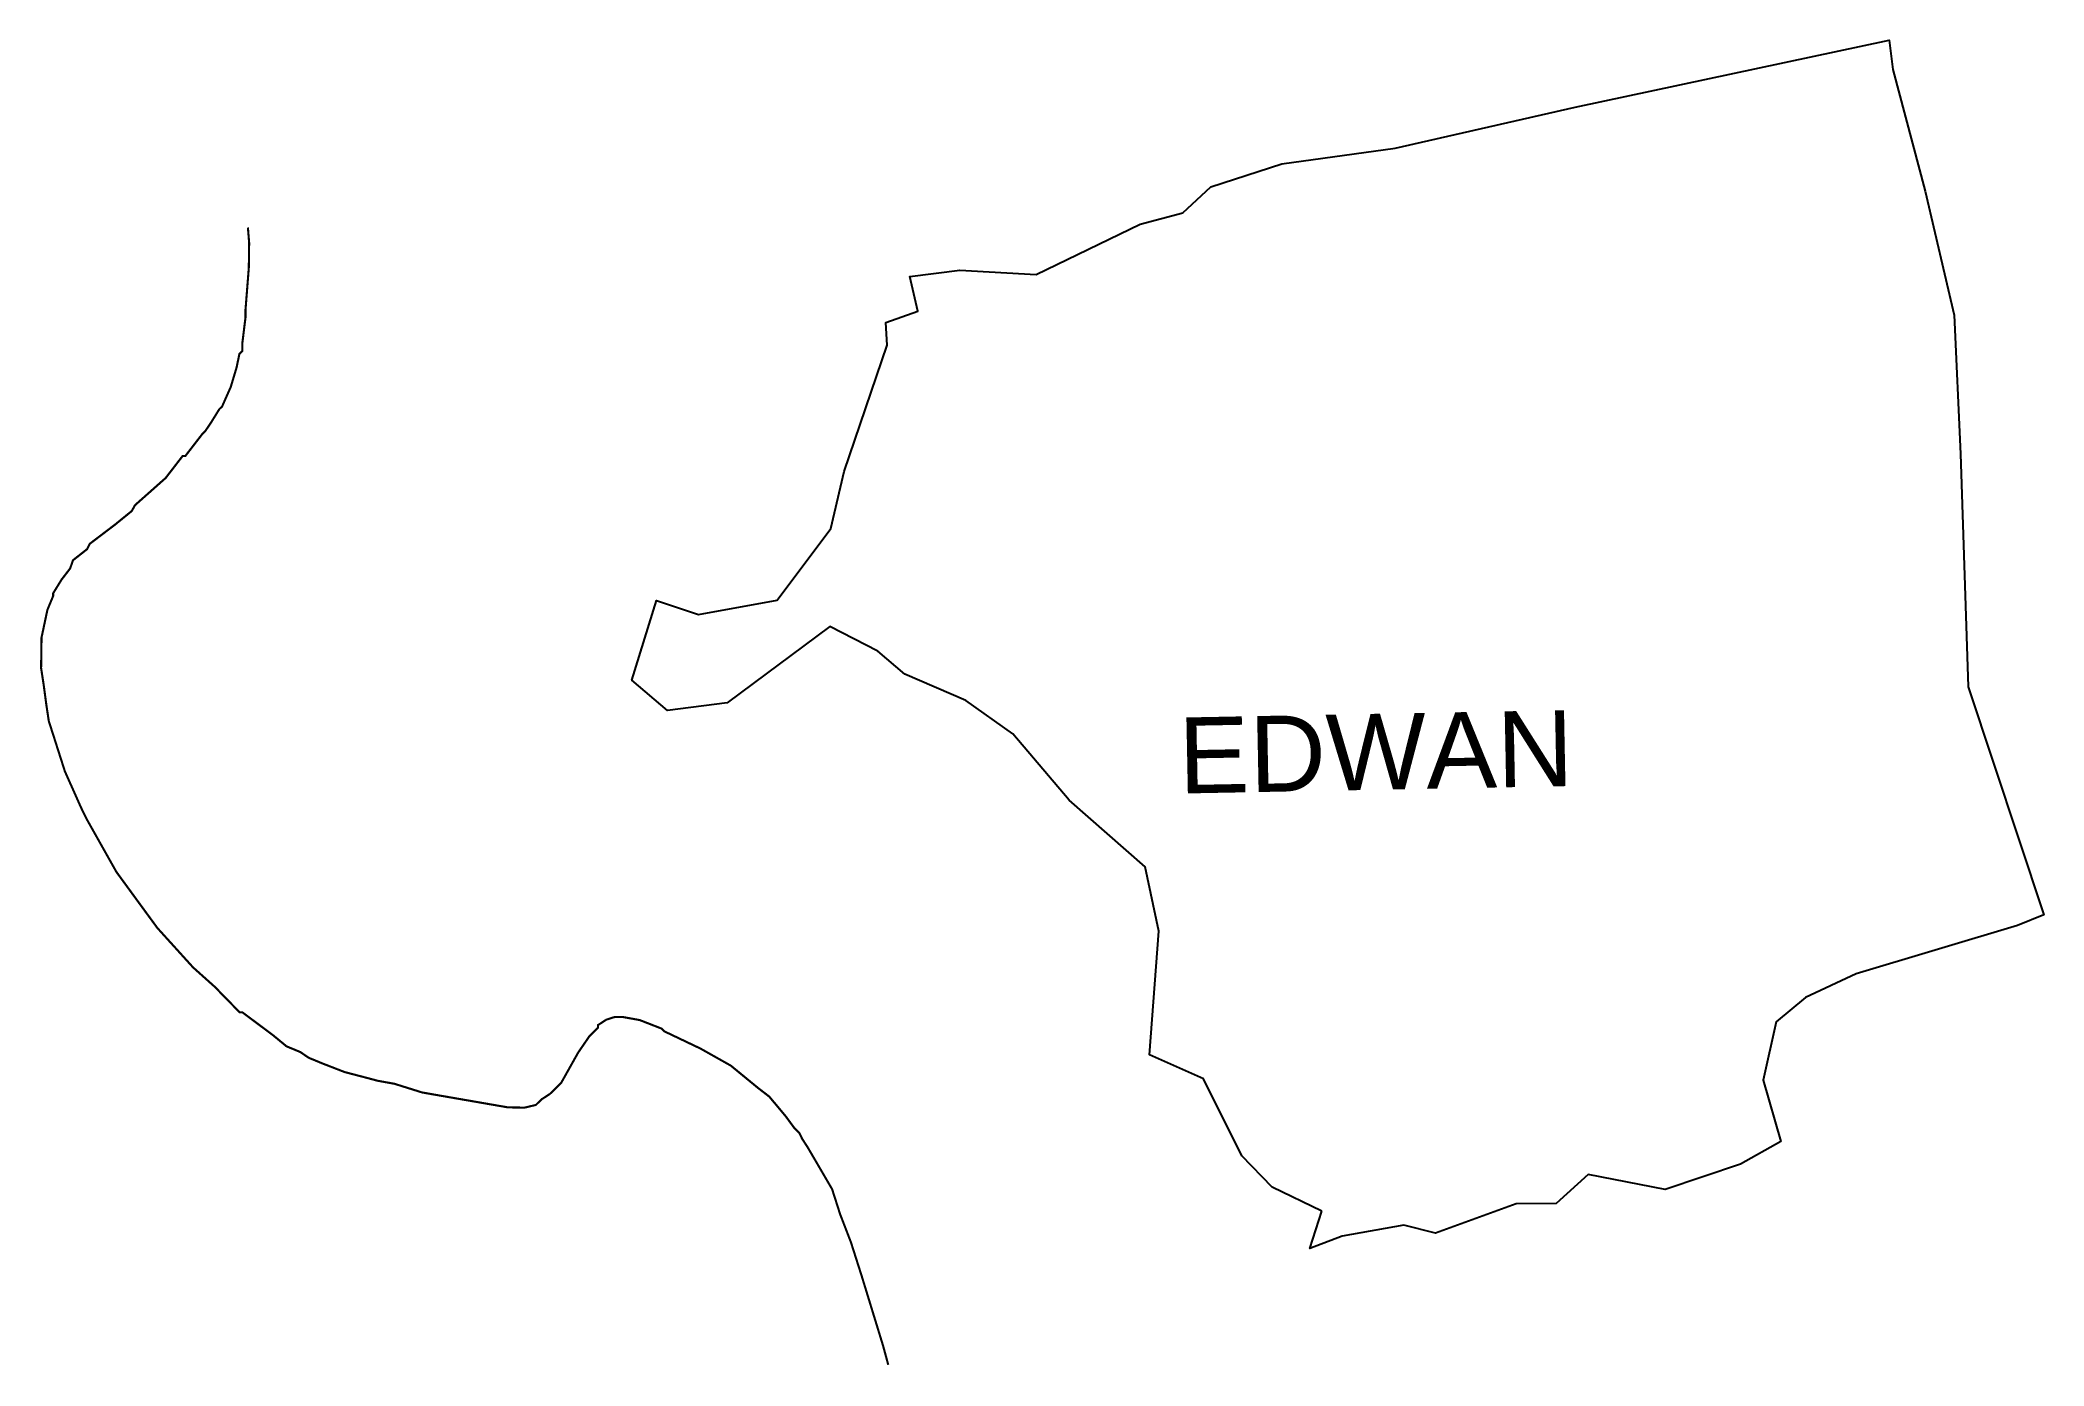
# Model space of a CAD drawing. Header units: metres. Extents: x 259993 to 262862, y 2161336 to 2163234.
import ezdxf

# ---------------------------------------------------------------- set-up
doc = ezdxf.new("R2010")
doc.units = ezdxf.units.M
for name, color, linetype in [('LOW TIDE LINE', 5, 'Continuous'), ('village', 3, 'Continuous'), ('VILLAGE NAME', 250, 'Continuous')]:
    doc.layers.add(name, color=color, linetype=linetype)
doc.styles.get("Standard").update_dxf_attribs({"font": 'simplex.shx'})

msp = doc.modelspace()

# ---------------------------------------------------------------- linework, layer by layer
at = {"layer": 'LOW TIDE LINE', "lineweight": 18, "const_width": 3}
msp.add_lwpolyline([(261207.4, 2161337.9), (261199.8, 2161365.8), (261169.2, 2161465.6), (261153.9, 2161513.5), (261138.5, 2161553.5), (261127, 2161589.4), (261103.6, 2161629.5), (261091.9, 2161649.5), (261084.1, 2161661.5), (261080.2, 2161669.5), (261072.4, 2161677.6), (261060.7, 2161693.6), (261037.1, 2161721.8), (261021.4, 2161733.9), (260982, 2161766.2), (260938.6, 2161790.6), (260887.2, 2161815.1), (260883.2, 2161819.1), (260851.6, 2161831.4), (260827.8, 2161835.7), (260815.9, 2161835.8), (260803.9, 2161832), (260791.9, 2161824.2), (260791.8, 2161820.2), (260779.7, 2161808.4), (260763.5, 2161784.8), (260739.1, 2161741.3), (260723, 2161725.6), (260711, 2161717.8), (260703, 2161709.9), (260687, 2161706.1), (260663.2, 2161706.4), (260564, 2161723.6), (260540.1, 2161727.8), (260500.5, 2161740.2), (260476.7, 2161744.5), (260460.9, 2161748.7), (260429.2, 2161757), (260397.5, 2161769.3), (260377.7, 2161777.5), (260365.9, 2161785.6), (260346.1, 2161793.8), (260326.4, 2161810), (260283.1, 2161842.3), (260279.1, 2161842.4), (260255.5, 2161866.5), (260243.8, 2161878.6), (260212.3, 2161906.8), (260161.3, 2161963.1), (260137.8, 2161995.2), (260102.6, 2162043.4), (260059.8, 2162119.5), (260052, 2162135.5), (260028.8, 2162187.5), (260013.5, 2162235.4), (260005.8, 2162259.4), (260002.2, 2162283.3), (259998.5, 2162311.1), (259994.8, 2162335.1), (259995.4, 2162378.8), (260003.8, 2162418.5), (260012, 2162438.2), (260012, 2162442.2), (260024.2, 2162462), (260036.3, 2162477.7), (260040.5, 2162489.6), (260060.5, 2162505.3), (260064.6, 2162513.2), (260100.7, 2162540.6), (260124.8, 2162560.2), (260128.9, 2162568.1), (260173.1, 2162607.3), (260197.4, 2162638.8), (260201.3, 2162638.8), (260225.6, 2162670.3), (260229.6, 2162674.2), (260237.7, 2162686.1), (260249.9, 2162705.8), (260253.9, 2162709.7), (260266.2, 2162737.4), (260274.5, 2162765.1), (260278.7, 2162785), (260282.7, 2162788.9), (260282.9, 2162800.8), (260287.3, 2162836.6), (260287.4, 2162848.5), (260292.1, 2162908.1), (260292.6, 2162943.9), (260290.8, 2162965.8)], dxfattribs=at)
at = {"layer": 'village', "color": 3}
msp.add_polyline3d([(261827.8, 2161557.8, 0), (261756.7, 2161592.3, 0), (261713.4, 2161636.9, 0), (261658.4, 2161747.4, 0), (261581.5, 2161781.7, 0), (261594.8, 2161958.5, 0), (261574.9, 2162050.6, 0), (261466.3, 2162146.1, 0), (261385.8, 2162241.1, 0), (261318.3, 2162288.9, 0), (261231, 2162326.3, 0), (261192.3, 2162359.5, 0), (261123.6, 2162394.9, 0), (260976.6, 2162285.4, 0), (260891.6, 2162274.3, 0), (260840.5, 2162318.1, 0), (260875.6, 2162432.1, 0), (260935.8, 2162411.9, 0), (261048.6, 2162432.6, 0), (261125, 2162535.2, 0), (261144.5, 2162616.6, 0), (261205.8, 2162797.5, 0), (261203.9, 2162829.9, 0), (261249.7, 2162846.3, 0), (261238.3, 2162895.7, 0), (261309.9, 2162904.9, 0), (261418.9, 2162898.5, 0), (261567.9, 2162970.4, 0), (261628.8, 2162986.7, 0), (261669.2, 2163023.8, 0), (261770.7, 2163056.8, 0), (261933.1, 2163079.3, 0), (262190.7, 2163137.9, 0), (262640, 2163234.1, 0), (262645.1, 2163191.9, 0), (262691.7, 2163017.8, 0), (262733.3, 2162840.3, 0), (262742.4, 2162641.7, 0), (262753.3, 2162308.4, 0), (262861.6, 2161982, 0), (262823.6, 2161966.6, 0), (262592.6, 2161897.8, 0), (262520.3, 2161863.5, 0), (262478.5, 2161828.9, 0), (262459.5, 2161745.2, 0), (262484.9, 2161657.8, 0), (262427.5, 2161625.2, 0), (262319.3, 2161588.8, 0), (262209.2, 2161610.2, 0), (262163.4, 2161569, 0), (262106.1, 2161568.4, 0), (261990.5, 2161526.2, 0), (261945.2, 2161537.9, 0), (261857.2, 2161522.1, 0), (261811, 2161504.6, 0)], close=True, dxfattribs=at)

# ---------------------------------------------------------------- texts
at = {"layer": 'VILLAGE NAME', "insert": (261621.7, 2162264.3), "char_height": 108.748, "attachment_point": 1, "rotation": 1.1028}
msp.add_mtext_dynamic_manual_height_columns('{\\fArial|b0|i0|c0|p34;EDWAN}', width=726.929, gutter_width=543.7, heights=[0], dxfattribs=at)

doc.saveas('drawing.dxf')
